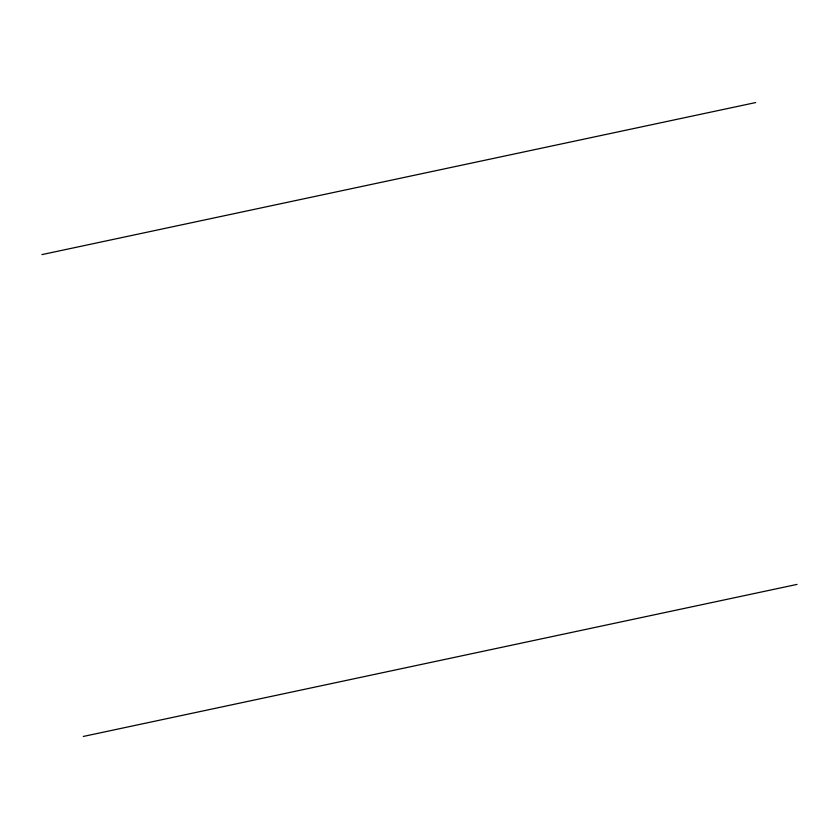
<?xml version="1.0" encoding="UTF-8"?>
<svg xmlns="http://www.w3.org/2000/svg" width="839" height="839" viewBox="0 0 839 839"><rect width="100%" height="100%" fill="white"/><g stroke="black" fill="none" stroke-linecap="round" stroke-linejoin="round"><path stroke-width="1.26" d="M41.95 254.595L755.698 102.557M83.302 736.443L797.05 584.405"/></g></svg>
